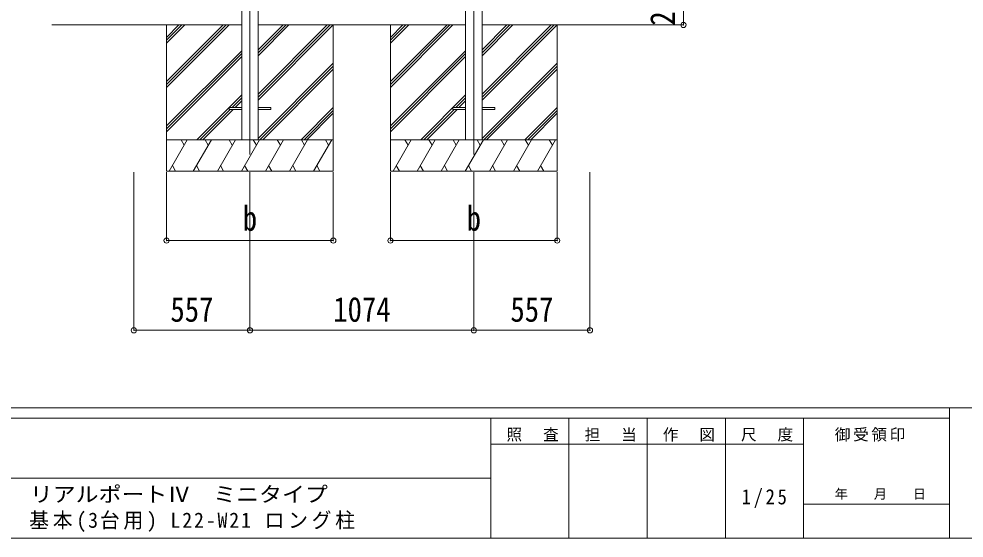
# Model space of a CAD drawing. Units: millimetres at full size, sheet at 1:25. Extents: x -6988 to 7066, y -4877 to 4823.
# Drawn here: x 26 to 4560, y -4877 to -2388 of the extents above; entities that cross this region are included whole.
import ezdxf
from ezdxf.enums import TextEntityAlignment as Align

# ---------------------------------------------------------------- set-up
doc = ezdxf.new("R2010")
doc.units = ezdxf.units.MM
doc.header["$LTSCALE"] = 25
doc.header["$PDMODE"] = 32
doc.header["$PDSIZE"] = 25
for name, color, linetype, lineweight in [('0-0_0', 7, 'Continuous', 9), ('0-1_本体', 4, 'Continuous', 9), ('0-2_部品', 7, 'Continuous', 9), ('0-8_PARTS2', 2, 'Continuous', 9), ('0-A_寸法', 6, 'Continuous', 9), ('F-0_240', 7, 'Continuous', 9)]:
    doc.layers.add(name, color=color, linetype=linetype, lineweight=lineweight)
doc.styles.add('ＭＳ ゴシック', font='')
doc.styles.get('ＭＳ ゴシック').set_extended_font_data('MS Gothic')

msp = doc.modelspace()

# ---------------------------------------------------------------- linework, layer by layer
at = {"layer": '0-0_0'}
for p, q in [((1094.7, -2417.54), (183.62, -2417.54)), ((734.3, -2417.54), (734.3, -3117.54)), ((734.3, -2689.04), (1005.8, -2417.54)), ((734.3, -2703.18), (1019.94, -2417.54)), ((734.3, -2717.32), (1034.09, -2417.54)), ((734.3, -2476.91), (793.67, -2417.54)), ((734.3, -2491.05), (807.81, -2417.54)), ((734.3, -2505.19), (821.95, -2417.54)), ((1173.7, -2417.54), (2168.7, -2417.54)), ((1173.7, -2777.4), (1533.56, -2417.54)), ((1173.7, -2749.12), (1505.28, -2417.54)), ((1173.7, -2763.26), (1519.42, -2417.54)), ((1173.7, -2565.27), (1321.43, -2417.54)), ((1173.7, -2551.13), (1307.29, -2417.54)), ((1173.7, -2536.99), (1293.15, -2417.54)), ((1534.3, -2417.54), (1534.3, -3117.54)), ((1808.3, -2417.54), (1808.3, -3117.54)), ((1808.3, -2689.04), (2079.8, -2417.54)), ((1808.3, -2703.18), (2093.94, -2417.54)), ((1808.3, -2717.32), (2108.09, -2417.54)), ((1808.3, -2476.91), (1867.67, -2417.54)), ((1808.3, -2491.05), (1881.81, -2417.54)), ((1808.3, -2505.19), (1895.95, -2417.54)), ((2247.7, -2417.54), (2967.3, -2417.54)), ((2247.7, -2777.4), (2607.56, -2417.54)), ((2247.7, -2749.12), (2579.28, -2417.54)), ((2247.7, -2763.26), (2593.42, -2417.54)), ((2247.7, -2565.27), (2395.43, -2417.54)), ((2247.7, -2551.13), (2381.29, -2417.54)), ((2247.7, -2536.99), (2367.15, -2417.54)), ((2608.3, -2417.54), (2608.3, -3117.54)), ((734.3, -2901.17), (1094.7, -2540.78)), ((734.3, -2915.31), (1094.7, -2554.92)), ((734.3, -2929.46), (1094.7, -2569.06)), ((1808.3, -2901.17), (2168.7, -2540.78)), ((1808.3, -2915.31), (2168.7, -2554.92)), ((1808.3, -2929.46), (2168.7, -2569.06)), ((1173.7, -2961.25), (1534.3, -2600.65)), ((1181.55, -2967.54), (1534.3, -2614.79)), ((1195.69, -2967.54), (1534.3, -2628.93)), ((2247.7, -2961.25), (2608.3, -2600.65)), ((2255.55, -2967.54), (2608.3, -2614.79)), ((2269.69, -2967.54), (2608.3, -2628.93)), ((880.06, -2967.54), (1094.7, -2752.91)), ((1954.06, -2967.54), (2168.7, -2752.91)), ((1048.71, -2813.04), (1094.7, -2767.05)), ((1062.85, -2813.04), (1094.7, -2781.19)), ((2122.71, -2813.04), (2168.7, -2767.05)), ((2136.85, -2813.04), (2168.7, -2781.19)), ((894.21, -2967.54), (1039.71, -2822.04)), ((908.35, -2967.54), (1053.85, -2822.04)), ((1379.54, -2967.54), (1534.3, -2812.78)), ((1393.68, -2967.54), (1534.3, -2826.92)), ((1407.82, -2967.54), (1534.3, -2841.07)), ((1968.21, -2967.54), (2113.71, -2822.04)), ((1982.35, -2967.54), (2127.85, -2822.04)), ((2453.54, -2967.54), (2608.3, -2812.78)), ((2467.68, -2967.54), (2608.3, -2826.92)), ((2481.82, -2967.54), (2608.3, -2841.07)), ((1534.3, -2967.54), (734.3, -2967.54)), ((747, -3117.54), (833.61, -2967.54)), ((818.6, -2993.52), (803.6, -2967.54)), ((862.47, -3117.54), (949.08, -2967.54)), ((934.07, -2993.52), (919.07, -2967.54)), ((977.94, -3117.54), (1064.55, -2967.54)), ((1049.54, -2993.52), (1034.54, -2967.54)), ((1093.41, -3117.54), (1180.02, -2967.54)), ((1165.02, -2993.52), (1150.01, -2967.54)), ((1208.88, -3117.54), (1295.49, -2967.54)), ((1280.49, -2993.52), (1265.48, -2967.54)), ((1324.35, -3117.54), (1410.96, -2967.54)), ((1380.96, -2967.54), (1395.96, -2993.52)), ((1439.82, -3117.54), (1526.43, -2967.54)), ((1496.43, -2967.54), (1511.43, -2993.52)), ((2608.3, -2967.54), (1808.3, -2967.54)), ((1821, -3117.54), (1907.61, -2967.54)), ((1892.6, -2993.52), (1877.6, -2967.54)), ((1936.47, -3117.54), (2023.08, -2967.54)), ((2008.07, -2993.52), (1993.07, -2967.54)), ((2051.94, -3117.54), (2138.55, -2967.54)), ((2123.54, -2993.52), (2108.54, -2967.54)), ((2167.41, -3117.54), (2254.02, -2967.54)), ((2239.02, -2993.52), (2224.01, -2967.54)), ((2282.88, -3117.54), (2369.49, -2967.54)), ((2354.49, -2993.52), (2339.48, -2967.54)), ((2398.35, -3117.54), (2484.96, -2967.54)), ((2454.96, -2967.54), (2469.96, -2993.52)), ((2513.82, -3117.54), (2600.43, -2967.54)), ((2570.43, -2967.54), (2585.43, -2993.52)), ((734.3, -3117.54), (1534.3, -3117.54)), ((762, -3091.56), (777, -3117.54)), ((877.47, -3091.56), (892.47, -3117.54)), ((992.94, -3091.56), (1007.94, -3117.54)), ((1108.41, -3091.56), (1123.41, -3117.54)), ((1223.88, -3091.56), (1238.88, -3117.54)), ((1339.35, -3091.56), (1354.35, -3117.54)), ((1454.82, -3091.56), (1469.82, -3117.54)), ((1808.3, -3117.54), (2608.3, -3117.54)), ((1836, -3091.56), (1851, -3117.54)), ((1951.47, -3091.56), (1966.47, -3117.54)), ((2066.94, -3091.56), (2081.94, -3117.54)), ((2182.41, -3091.56), (2197.41, -3117.54)), ((2297.88, -3091.56), (2312.88, -3117.54)), ((2413.35, -3091.56), (2428.35, -3117.54)), ((2528.82, -3091.56), (2543.82, -3117.54))]:
    msp.add_line(p, q, dxfattribs=at)
at = {"layer": '0-1_本体'}
for p, q in [((1094.7, -2242.54), (1094.7, -2967.54)), ((1173.7, -2242.54), (1173.7, -2967.54)), ((2168.7, -2242.54), (2168.7, -2967.54)), ((2247.7, -2242.54), (2247.7, -2967.54))]:
    msp.add_line(p, q, dxfattribs=at)
at = {"layer": '0-2_部品', "color": 4}
for p, q in [((1034.3, -2813.04), (1094.7, -2813.04)), ((1034.3, -2813.04), (1034.3, -2822.04)), ((1034.3, -2822.04), (1094.7, -2822.04)), ((1173.7, -2813.04), (1234.3, -2813.04)), ((1173.7, -2822.04), (1234.3, -2822.04)), ((1234.3, -2813.04), (1234.3, -2822.04)), ((2108.3, -2813.04), (2108.3, -2822.04)), ((2108.3, -2813.04), (2168.7, -2813.04)), ((2108.3, -2822.04), (2168.7, -2822.04)), ((2247.7, -2813.04), (2308.3, -2813.04)), ((2247.7, -2822.04), (2308.3, -2822.04)), ((2308.3, -2813.04), (2308.3, -2822.04))]:
    msp.add_line(p, q, dxfattribs=at)
at = {"layer": '0-8_PARTS2'}
for p, q in [((1134.2, 624.63), (1134.2, -3038.83)), ((2208.2, 624.63), (2208.2, -3038.83))]:
    msp.add_line(p, q, dxfattribs=at)
at = {"layer": '0-A_寸法'}
for p, q in [((3213.76, -2417.54), (3213.76, -2217.54)), ((3213.76, -2417.54), (2967.3, -2417.54)), ((577.3, -3881), (577.3, -3123.4)), ((734.3, -3450.86), (734.3, -3123.4)), ((1134.3, -3881), (1134.3, -3123.4)), ((1534.3, -3450.86), (1534.3, -3123.4)), ((1808.3, -3450.86), (1808.3, -3123.4)), ((2208.3, -3881), (2208.3, -3123.4)), ((2608.3, -3450.86), (2608.3, -3123.4)), ((2765.3, -3881), (2765.3, -3123.4)), ((1534.3, -3450.86), (734.3, -3450.86)), ((2608.3, -3450.86), (1808.3, -3450.86)), ((1134.3, -3881), (577.3, -3881)), ((2208.3, -3881), (1134.3, -3881)), ((2765.3, -3881), (2208.3, -3881))]:
    msp.add_line(p, q, dxfattribs=at)
for p in [(3213.76, -2417.54), (734.3, -3450.86), (1534.3, -3450.86), (1808.3, -3450.86), (2608.3, -3450.86), (577.3, -3881), (1134.3, -3881), (2208.3, -3881), (2765.3, -3881)]:
    msp.add_point(p, dxfattribs=at)
at = {"layer": 'F-0_240', "color": 5}
for p, q in [((-6987.88, -4252.21), (6712.12, -4252.21)), ((4489.82, -4252.21), (4489.82, -4877.21)), ((-6987.88, -4302.21), (4489.82, -4302.21)), ((2289.82, -4302.21), (2289.82, -4877.21)), ((2664.82, -4302.21), (2664.82, -4877.21)), ((3039.82, -4302.21), (3039.82, -4877.21)), ((3414.82, -4302.21), (3414.82, -4877.21)), ((3789.82, -4302.21), (3789.82, -4877.21)), ((2289.82, -4427.21), (3789.82, -4427.21)), ((-2835.18, -4589.71), (2289.82, -4589.71)), ((3789.82, -4714.71), (4489.82, -4714.71)), ((-6987.88, -4877.21), (6712.12, -4877.21))]:
    msp.add_line(p, q, dxfattribs=at)

# ---------------------------------------------------------------- texts
at = {"layer": '0-A_寸法', "color": 7, "style": 'ＭＳ ゴシック', "width": 0.85}
msp.add_text('200', height=119.1, rotation=90, dxfattribs=at).set_placement((3208.76, -2420.66), align=Align.BOTTOM_LEFT)
for s, p in [('b', (1099.92, -3439.52)), ('b', (2173.92, -3439.52)), ('557', (752.67, -3876)), ('1074', (1533.8, -3876)), ('557', (2383.67, -3876))]:
    msp.add_text(s, height=119.1, dxfattribs=at).set_placement(p, align=Align.BOTTOM_LEFT)
at = {"layer": 'F-0_240', "style": 'ＭＳ ゴシック', "width": 1.1}
msp.add_text('リアルポートⅣ\u3000ミニタイプ', height=73.31, dxfattribs=at).set_placement((78.1, -4725.87), align=Align.BOTTOM_LEFT)
at = {"layer": 'F-0_240', "style": 'ＭＳ ゴシック'}
msp.add_text('年\u3000\u3000月\u3000\u3000日', height=45.82, dxfattribs=at).set_placement((3939.83, -4702.21), align=Align.BOTTOM_LEFT)
at = {"layer": 'F-0_240', "attachment_point": 7, "style": 'ＭＳ ゴシック'}
for s, insert, char_height in [('\\T1.17;照\u3000査', (2364.83, -4414.71), 54.99), ('\\T1.17;担\u3000当', (2739.83, -4414.71), 54.99), ('\\T1.17;作\u3000図', (3114.82, -4414.71), 54.99), ('\\T1.17;尺\u3000度', (3489.83, -4414.71), 54.99), ('\\T1.17;御受領印', (3939.82, -4414.71), 54.99), ('\\T1.28;\\W0.9;1/25', (3492.95, -4733.46), 73.31), ('\\T1.19;\\W0.95;基本(3台用)\\~L22-W21\\~ロング柱', (75.55, -4847.54), 73.31)]:
    msp.add_mtext(s, dxfattribs=dict(at, insert=insert, char_height=char_height))

doc.saveas('drawing.dxf')
